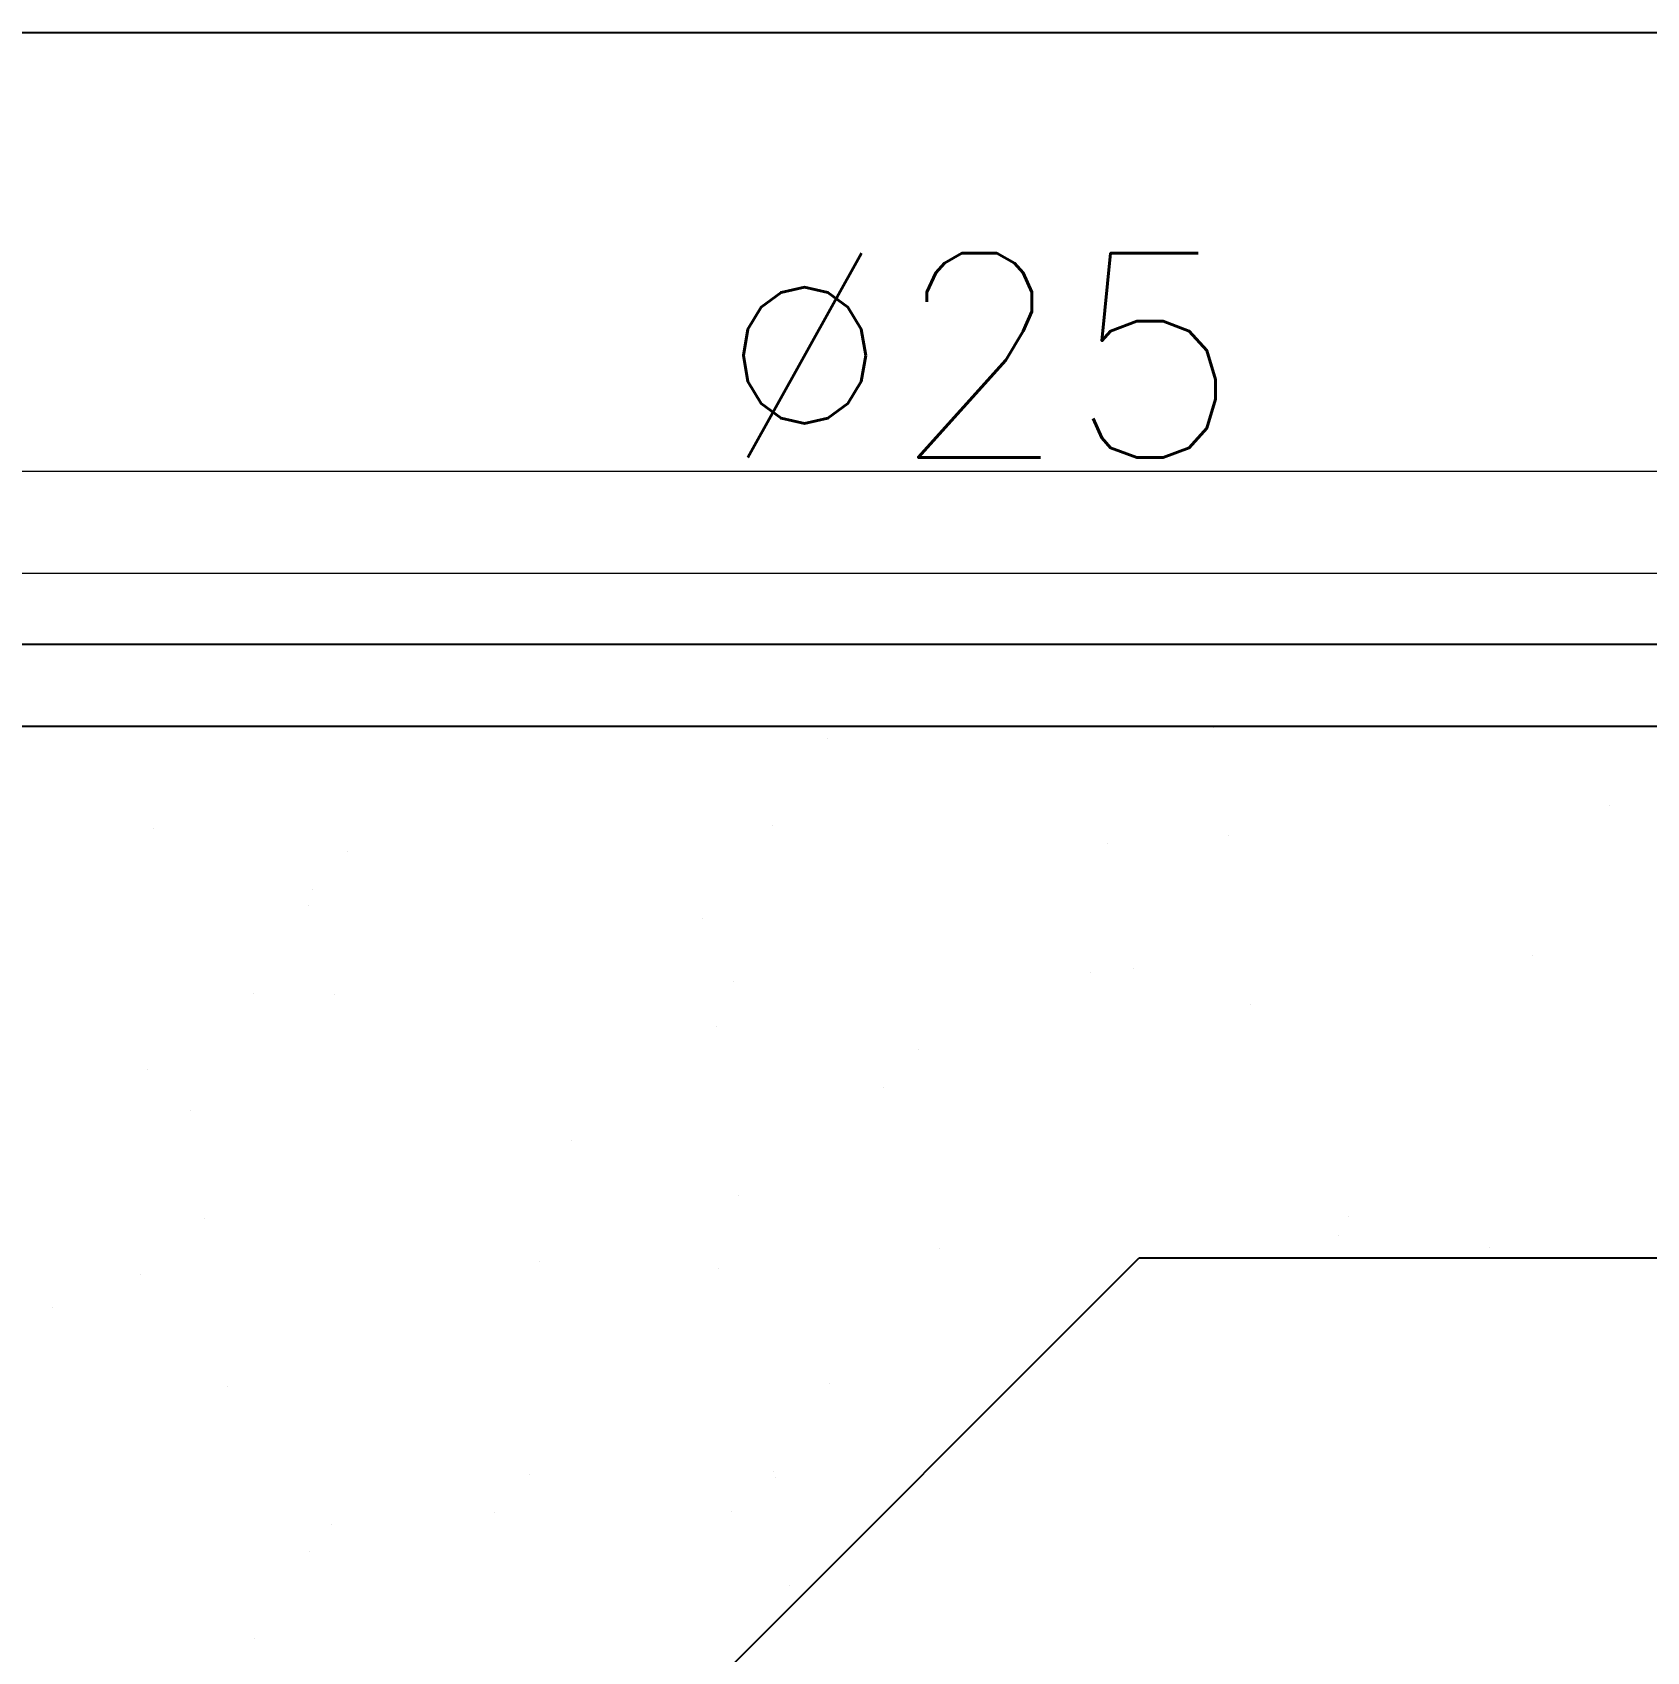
# Model space of a CAD drawing. Header units: millimetres. Extents: x 1573 to 2177, y 1587 to 1932.
# Drawn here: x 1904.681 to 1905.274, y 1910.535 to 1911.13 of the extents above; entities that cross this region are included whole.
import ezdxf
from ezdxf.enums import TextEntityAlignment as Align

# ---------------------------------------------------------------- set-up
doc = ezdxf.new("R2010")
doc.units = ezdxf.units.MM
doc.header["$LTSCALE"] = 0.03
doc.layers.add('-HIDRO', color=8, linetype='Continuous')
doc.layers.add('TigreCad', color=2, linetype='Continuous', lineweight=13)
doc.styles.add('TCTUBOS-TXT', font='txt.shx')

msp = doc.modelspace()

# ---------------------------------------------------------------- linework, layer by layer
at = {"layer": '-HIDRO'}
for p, q in [((1900.77039, 1911.1303), (1906.51089, 1911.1303)), ((1906.51089, 1910.9053), (1900.74039, 1910.9053)), ((1903.96089, 1910.8753), (1906.48089, 1910.8753)), ((1905.1151, 1910.87475), (1905.1151, 1910.87475)), ((1904.97323, 1910.87092), (1904.97323, 1910.87092)), ((1905.26069, 1910.84619), (1905.26069, 1910.84619)), ((1904.95276, 1910.83879), (1904.95276, 1910.83879)), ((1904.72539, 1910.83774), (1904.72539, 1910.83774)), ((1905.07607, 1910.83234), (1905.07607, 1910.83234)), ((1905.12032, 1910.83508), (1905.12032, 1910.83508)), ((1904.79658, 1910.82938), (1904.79658, 1910.82938)), ((1904.78371, 1910.81534), (1904.78371, 1910.81534)), ((1904.78242, 1910.80938), (1904.78242, 1910.80938)), ((1904.92706, 1910.80449), (1904.92706, 1910.80449)), ((1905.23236, 1910.79121), (1905.23236, 1910.79121)), ((1905.06988, 1910.78465), (1905.06988, 1910.78465)), ((1905.08553, 1910.78641), (1905.08553, 1910.78641)), ((1904.93871, 1910.78161), (1904.93871, 1910.78161)), ((1904.76195, 1910.77725), (1904.76195, 1910.77725)), ((1904.79188, 1910.77681), (1904.79188, 1910.77681)), ((1905.12848, 1910.77313), (1905.12848, 1910.77313)), ((1904.93228, 1910.76483), (1904.93228, 1910.76483)), ((1905.00657, 1910.7565), (1905.00657, 1910.7565)), ((1904.72296, 1910.74904), (1904.72296, 1910.74904)), ((1904.9937, 1910.74245), (1904.9937, 1910.74245)), ((1904.73902, 1910.73423), (1904.73902, 1910.73423)), ((1904.87907, 1910.72311), (1904.87907, 1910.72311)), ((1904.94044, 1910.70288), (1904.94044, 1910.70288)), ((1904.74424, 1910.69457), (1904.74424, 1910.69457)), ((1905.16448, 1910.69516), (1905.16448, 1910.69516)), ((1905.01409, 1910.68338), (1905.01409, 1910.68338)), ((1905.16091, 1910.68818), (1905.16091, 1910.68818)), ((1905.21657, 1910.68361), (1905.21657, 1910.68361)), ((1904.56302, 1910.1553), (1905.08755, 1910.67982)), ((1904.86726, 1910.67858), (1904.86726, 1910.67858)), ((1906.48089, 1910.67982), (1905.08755, 1910.67982)), ((1904.72044, 1910.67378), (1904.72044, 1910.67378)), ((1904.93296, 1910.67616), (1904.93296, 1910.67616)), ((1904.68825, 1910.66157), (1904.68825, 1910.66157)), ((1904.75239, 1910.63262), (1904.75239, 1910.63262)), ((1904.97366, 1910.63362), (1904.97366, 1910.63362)), ((1904.86346, 1910.60032), (1904.86346, 1910.60032)), ((1904.95319, 1910.60149), (1904.95319, 1910.60149)), ((1904.95406, 1910.59938), (1904.95406, 1910.59938)), ((1904.85059, 1910.58627), (1904.85059, 1910.58627)), ((1904.93777, 1910.58669), (1904.93777, 1910.58669)), ((1904.79095, 1910.58189), (1904.79095, 1910.58189)), ((1904.78285, 1910.57208), (1904.78285, 1910.57208)), ((1904.95928, 1910.55971), (1904.95928, 1910.55971)), ((1904.76238, 1910.53995), (1904.76238, 1910.53995))]:
    msp.add_line(p, q, dxfattribs=at)
at = {"layer": 'TigreCad', "ltscale": 100}
for p, q in [((1904.49242, 1910.96904), (1905.56543, 1910.96904)), ((1904.49242, 1910.93154), (1905.56543, 1910.93154))]:
    msp.add_line(p, q, dxfattribs=at)

# ---------------------------------------------------------------- texts
at = {"ltscale": 100, "style": 'TCTUBOS-TXT'}
msp.add_text('%%C25', height=0.075, dxfattribs=at).set_placement((1905.02893, 1910.97411), align=Align.CENTER)

doc.saveas('drawing.dxf')
